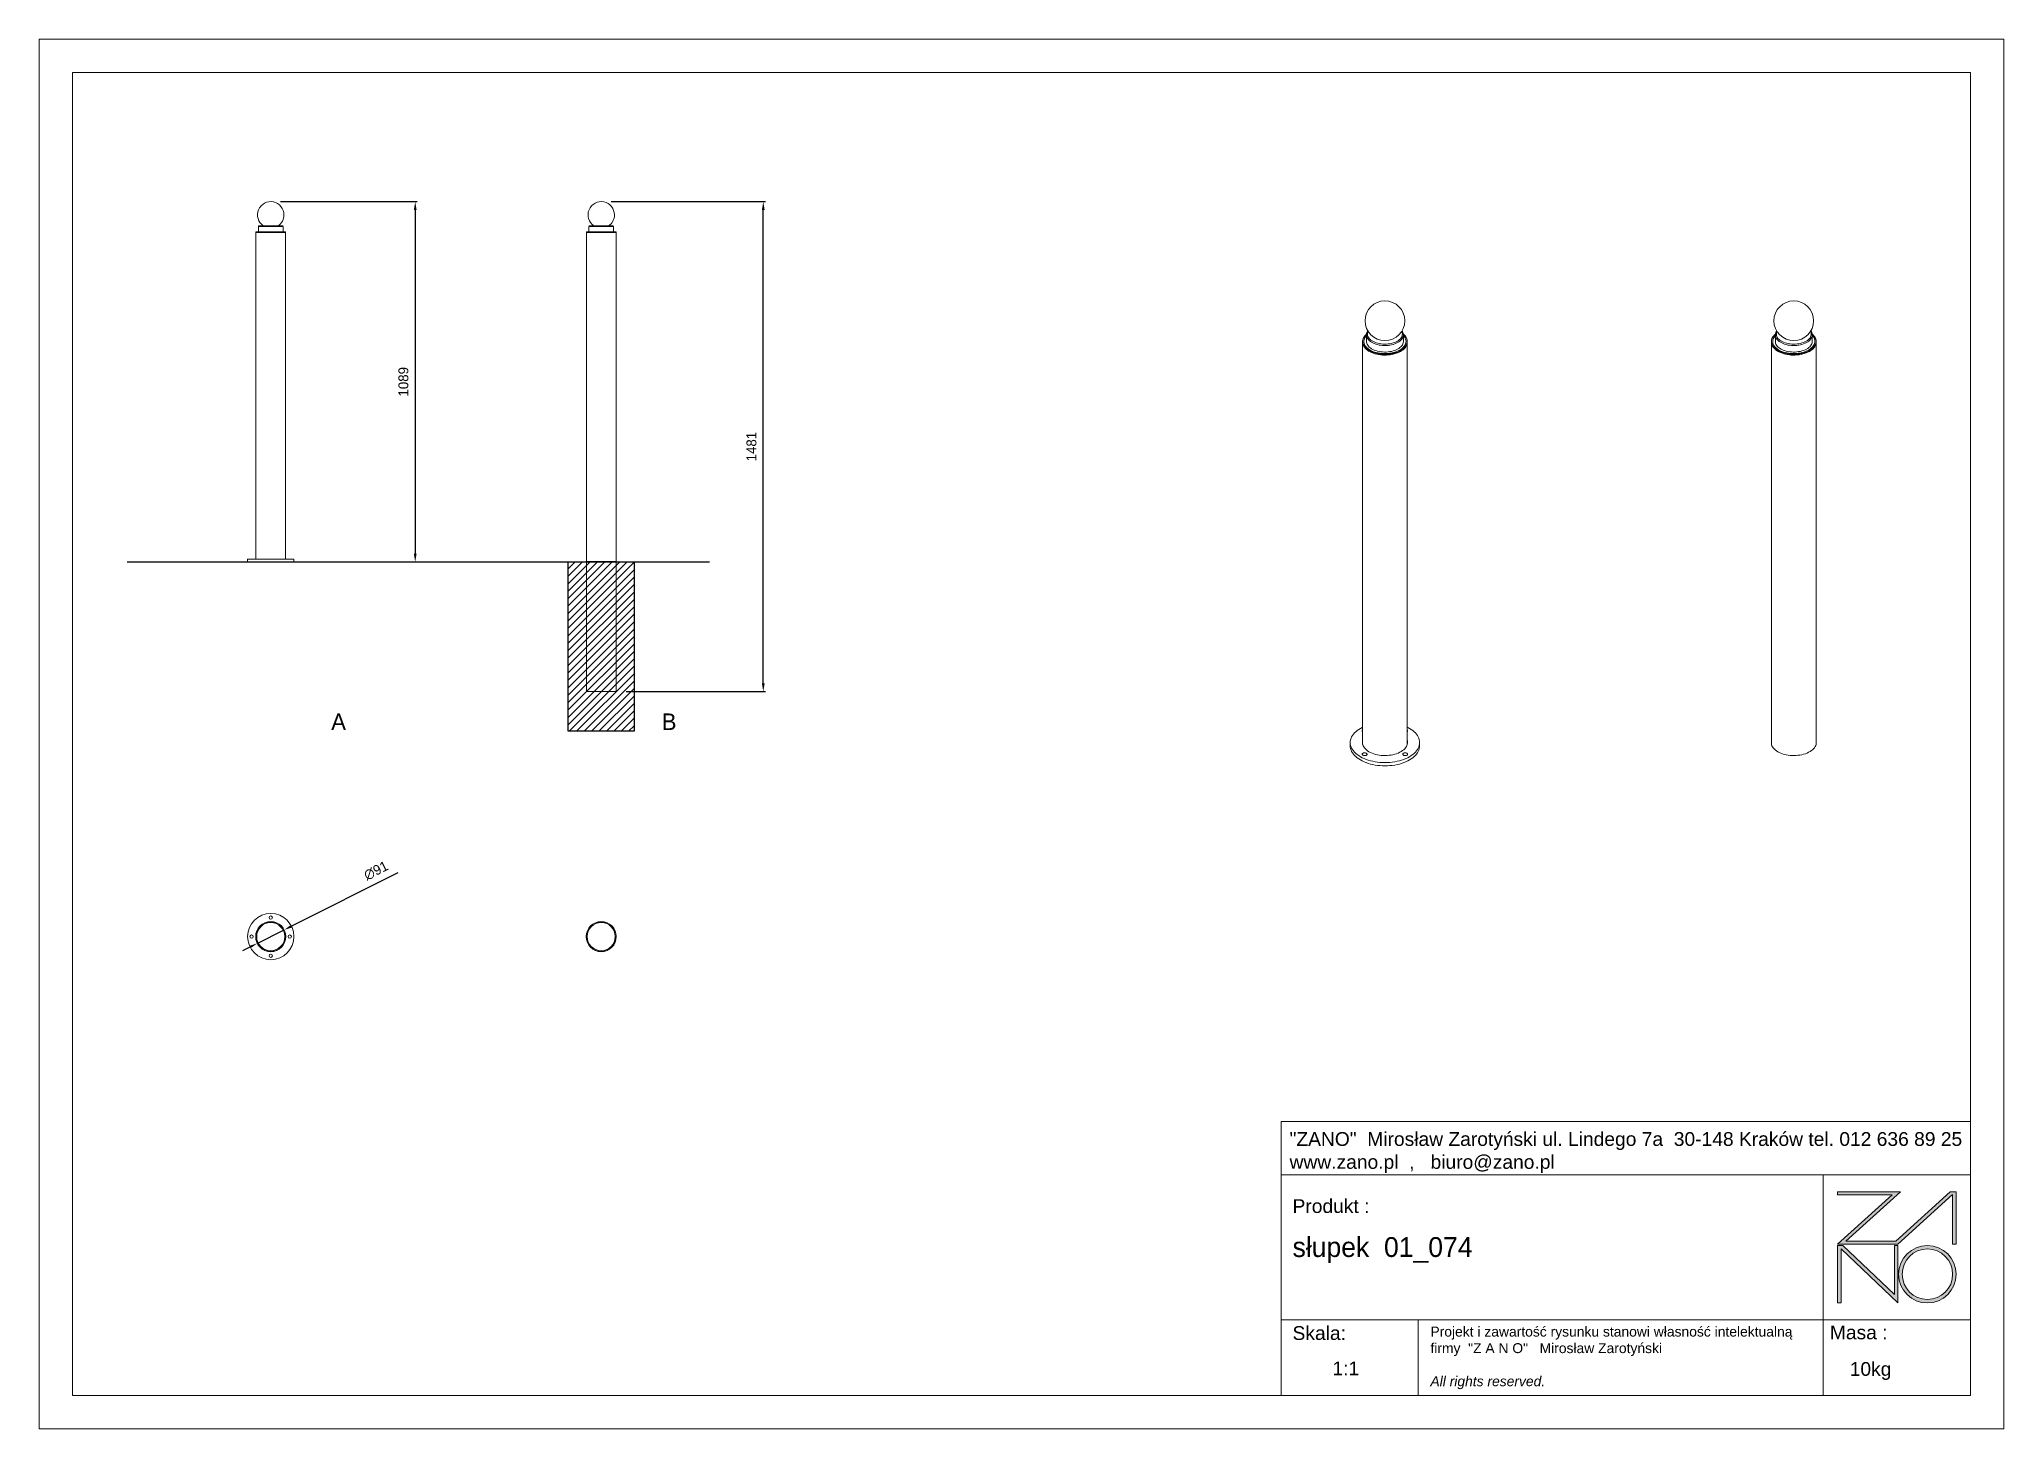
# Model space of a CAD drawing. Header units: millimetres. Extents: x -1233 to 4707, y -498 to 3702.
import ezdxf

# ---------------------------------------------------------------- set-up
doc = ezdxf.new("R2010")
doc.units = ezdxf.units.MM
doc.header["$PDSIZE"] = -1
doc.layers.add('tabelka', color=155, linetype='Continuous')
doc.layers.add('WYMIAR', color=96, linetype='Continuous')
doc.dimstyles.new('1-1', dxfattribs={"dimtxt": 30, "dimasz": 25, "dimexe": 6.25, "dimexo": 30, "dimgap": 20.625, "dimtad": 1, "dimdec": 1, "dimtxsty": 'Standard', "dimcen": 0, "dimclrd": 2, "dimclre": 2, "dimclrt": 2, "dimadec": 0, "dimazin": 0, "dimtfac": 1, "dimtdec": 1, "dimtmove": 0, "dimatfit": 3, "dimfxl": 0, "dimarcsym": 0})

# ---------------------------------------------------------------- blocks, each defined once
blk = doc.blocks.new('zano')
at = {"layer": 'Defpoints', "lineweight": 5}
for points in [[(6270.2, 3716.2), (6270.2, 3707.4), (6434.8, 3707.4), (6270.2, 3558.4), (6452.4, 3558.4), (6617.9, 3708.2), (6617.9, 3558.4), (6628.6, 3558.4), (6628.6, 3716.2), (6610.7, 3716.2), (6446.1, 3567.2), (6295.4, 3567.2), (6459.9, 3716.2), (6270.2, 3716.2), (6270.2, 3707.4)], [(6270.2, 3554.4), (6286.2, 3554.4), (6441.7, 3405.6), (6441.7, 3554.4), (6452.4, 3554.4), (6452.4, 3380.5), (6281, 3544.6), (6281, 3380.5), (6270.2, 3380.5)]]:
    blk.add_hatch(color=251, dxfattribs=at).paths.add_polyline_path(points)
h = blk.add_hatch(color=251, dxfattribs=at)
h.paths.add_polyline_path([(6454.7, 3467.4, 1), (6628.6, 3467.4, 1)])
h.paths.add_polyline_path([(6617.9, 3467.4, -1), (6465.4, 3467.4, -1)], flags=16)
at = {"layer": 'Defpoints', "color": 251, "lineweight": 5}
blk.add_lwpolyline([(6434.8, 3707.4), (6270.2, 3558.4), (6452.4, 3558.4), (6617.9, 3708.2), (6617.9, 3558.4), (6628.6, 3558.4), (6628.6, 3716.2), (6610.7, 3716.2), (6446.1, 3567.2), (6295.4, 3567.2), (6459.9, 3716.2), (6270.2, 3716.2), (6270.2, 3707.4), (6432.1, 3707.4)], dxfattribs=at)
for points in [[(6270.2, 3716.2), (6270.2, 3707.4), (6434.8, 3707.4), (6270.2, 3558.4), (6452.4, 3558.4), (6617.9, 3708.2), (6617.9, 3558.4), (6628.6, 3558.4), (6628.6, 3716.2), (6610.7, 3716.2), (6446.1, 3567.2), (6295.4, 3567.2), (6459.9, 3716.2), (6270.2, 3716.2), (6270.2, 3707.4)], [(6270.2, 3554.4), (6286.2, 3554.4), (6441.7, 3405.6), (6441.7, 3554.4), (6452.4, 3554.4), (6452.4, 3380.5), (6281, 3544.6), (6281, 3380.5), (6270.2, 3380.5)]]:
    blk.add_lwpolyline(points, close=True, dxfattribs=at)
for radius in [87, 76.3]:
    blk.add_circle((6541.7, 3467.4), radius, dxfattribs=at)
blk = doc.blocks.new('TABELA')
at = {"layer": 'tabelka', "lineweight": 5}
for p, q in [((4587.4, 3929.4), (6672.4, 3929.4)), ((4587.4, 3767.6), (4587.4, 3929.4)), ((4587.4, 3929.4), (6672.4, 3929.4)), ((6226.5, 3767.6), (6226.5, 3329)), ((4587.4, 3329), (6672.4, 3329)), ((5001.6, 3329), (5001.6, 3100.4)), ((6226.5, 3329), (6226.5, 3100.4))]:
    blk.add_line(p, q, dxfattribs=at)
blk.add_lwpolyline([(4587.4, 3767.6), (6672.4, 3767.6), (6672.4, 3100.4), (4587.4, 3100.4)], close=True, dxfattribs=at)
blk.add_blockref('zano', (0, 0))
at = {"layer": 'tabelka', "lineweight": 5, "attachment_point": 1}
for s, insert, char_height, width in [('{\\fArial|b0|i0|c238|p34;"ZANO"  Mirosław Zarotyński ul. Lindego 7a  30-148 Kraków tel. 012 636 89 25\\Pwww.zano.pl  ,   biuro@zano.pl}', (4613, 3896.9), 41.595, 2040.38), ('{\\fArial|b0|i0|c238|p34;Produkt : }', (4622, 3694.1), 41.595, 265.273), ('{\\fCentury Gothic|b0|i0|c238|p34;słupek  01_074 }', (4622, 3579.5), 60, 713.135), ('{\\fArial|b0|i0|c238|p34;Skala: }', (4622, 3310.3), 41.595, 191.675), ('{\\fArial|b0|i0|c238|p34;Masa :}', (6246.7, 3312.2), 41.595, 200.457), ('{\\fArial|b0|i0|c238|p34;1:1}', (4742.5, 3203.5), 41.595, 42.482), ('{\\fArial|b0|i0|c238|p34;10kg}', (6306.7, 3201.8), 41.595, 42.482)]:
    blk.add_mtext(s, dxfattribs=dict(at, insert=insert, char_height=char_height, width=width))
at = {"layer": 'tabelka', "color": 1, "lineweight": 5, "insert": (5038.9, 3308.9), "char_height": 30, "width": 1186.12, "attachment_point": 1}
blk.add_mtext('{\\fArial|b0|i0|c0|p34;Projekt i zawartość rysunku stanowi własność intelektualną firmy \\fArial|b0|i0|c238|p34; "Z A N O"   Mirosław Zarotyński\\fArial|b0|i1|c238|p34;\\P\\PAll rights reserved.}', dxfattribs=at)
blk = doc.blocks.new('*D6')
at = {"layer": 'Defpoints', "color": 0, "transparency": 16777216}
for p in [(-533.4, 3211.4), (-463.4, 2122.4), (-96.5, 2122.4)]:
    blk.add_point(p, dxfattribs=at)
at = {"layer": 'WYMIAR', "color": 2, "lineweight": -2, "transparency": 16777216}
for p, q in [((-503.4, 3211.4), (-90.2, 3211.4)), ((-96.5, 3186.4), (-96.5, 2147.4)), ((-433.4, 2122.4), (-90.2, 2122.4))]:
    blk.add_line(p, q, dxfattribs=at)
at = {"layer": 'WYMIAR', "color": 2, "transparency": 16777216}
for points in [[(-100.7, 3186.4), (-92.3, 3186.4), (-96.5, 3211.4)], [(-100.7, 2147.4), (-92.3, 2147.4), (-96.5, 2122.4)]]:
    blk.add_solid(points, dxfattribs=at)
at = {"layer": 'WYMIAR', "color": 2, "transparency": 16777216, "insert": (-132.1, 2666.9), "char_height": 30, "attachment_point": 5, "rotation": 90}
blk.add_mtext('1089', dxfattribs=at)
blk = doc.blocks.new('*D8')
at = {"layer": 'Defpoints', "color": 0, "transparency": 16777216}
for p in [(465.9, 3211.4), (955.9, 3211.4), (510.9, 1730.4)]:
    blk.add_point(p, dxfattribs=at)
at = {"layer": 'WYMIAR', "color": 2, "lineweight": -2, "transparency": 16777216}
for p, q in [((495.9, 3211.4), (962.2, 3211.4)), ((955.9, 1755.4), (955.9, 3186.4)), ((540.9, 1730.4), (962.2, 1730.4))]:
    blk.add_line(p, q, dxfattribs=at)
at = {"layer": 'WYMIAR', "color": 2, "transparency": 16777216}
for points in [[(951.8, 3186.4), (960.1, 3186.4), (955.9, 3211.4)], [(951.8, 1755.4), (960.1, 1755.4), (955.9, 1730.4)]]:
    blk.add_solid(points, dxfattribs=at)
at = {"layer": 'WYMIAR', "color": 2, "transparency": 16777216, "insert": (920.3, 2470.9), "char_height": 30, "attachment_point": 5, "rotation": 90}
blk.add_mtext('1481', dxfattribs=at)
blk = doc.blocks.new('*D9')
at = {"layer": 'Defpoints', "color": 0, "transparency": 16777216}
for p in [(-492.8, 1010.1), (-574.1, 969.3)]:
    blk.add_point(p, dxfattribs=at)
at = {"layer": 'WYMIAR', "color": 2, "lineweight": -2, "transparency": 16777216}
for p, q in [((-149.3, 1182.1), (-470.4, 1021.3)), ((-574.1, 969.3), (-492.8, 1010.1)), ((-596.5, 958.1), (-618.8, 946.9))]:
    blk.add_line(p, q, dxfattribs=at)
at = {"layer": 'WYMIAR', "color": 2, "transparency": 16777216}
for points in [[(-472.3, 1025), (-468.5, 1017.5), (-492.8, 1010.1)], [(-598.3, 961.8), (-594.6, 954.4), (-574.1, 969.3)]]:
    blk.add_solid(points, dxfattribs=at)
at = {"layer": 'WYMIAR', "color": 2, "transparency": 16777216, "insert": (-215, 1189), "char_height": 30, "attachment_point": 5, "rotation": 26.60359}
blk.add_mtext('∅91', dxfattribs=at)

msp = doc.modelspace()

# ---------------------------------------------------------------- hatches: boundary and pattern name
at = {"ltscale": 0.2}
h = msp.add_hatch(dxfattribs=at)
h.set_pattern_fill('ANSI31', color=256, scale=5, style=0)
h.set_pattern_definition([(45, (1149.118, 1178.011), (-11.22532, 11.22532), [])])
h.paths.add_polyline_path([(366.28, 2122.4), (565.58, 2122.4), (565.58, 1610.42), (366.28, 1610.42)])

# ---------------------------------------------------------------- linework, layer by layer
at = {"color": 7, "linetype": 'Continuous', "lineweight": 15}
for p, q in [((-578.44, 3120.4), (-578.44, 3118.4)), ((-578.44, 3120.4), (-578.44, 2130.4)), ((-578.44, 3120.4), (-488.44, 3120.4)), ((-578.44, 3120.4), (-533.44, 3120.4)), ((-578.44, 3118.4), (-488.44, 3118.4)), ((-570.59, 3136.4), (-570.59, 3120.4)), ((-496.29, 3136.4), (-570.59, 3136.4)), ((-568.59, 3138.4), (-498.29, 3138.4)), ((-533.44, 3120.4), (-488.44, 3120.4)), ((-496.29, 3120.4), (-496.29, 3136.4)), ((-488.44, 3118.4), (-488.44, 3120.4)), ((-488.44, 2130.4), (-488.44, 3120.4)), ((420.93, 3120.4), (420.93, 3118.4)), ((420.93, 3120.4), (420.93, 1730.4)), ((420.93, 3120.4), (510.93, 3120.4)), ((420.93, 3120.4), (465.93, 3120.4)), ((420.93, 3118.4), (510.93, 3118.4)), ((428.78, 3136.4), (428.78, 3120.4)), ((503.08, 3136.4), (428.78, 3136.4)), ((430.78, 3138.4), (501.08, 3138.4)), ((465.93, 3120.4), (510.93, 3120.4)), ((503.08, 3120.4), (503.08, 3136.4)), ((510.93, 3118.4), (510.93, 3120.4)), ((510.93, 1730.4), (510.93, 3120.4)), ((2779.96, 2808.58), (2779.96, 2788.98)), ((2779.96, 2808.39), (2779.96, 2808.58)), ((2891.41, 2788.98), (2891.41, 2808.58)), ((4016.2, 2808.58), (4016.2, 2788.98)), ((4016.2, 2808.39), (4016.2, 2808.58)), ((4127.65, 2788.98), (4127.65, 2808.58)), ((2768.19, 2788.98), (2768.19, 2786.53)), ((2768.19, 2788.98), (2768.19, 1570.59)), ((2903.19, 2786.53), (2903.19, 2788.98)), ((2903.19, 1570.59), (2903.19, 2788.98)), ((4004.43, 2788.98), (4004.43, 2786.53)), ((4004.43, 2788.98), (4004.43, 1570.59)), ((4139.43, 2786.53), (4139.43, 2788.98)), ((4139.43, 1570.59), (4139.43, 2788.98)), ((-603.44, 2130.4), (-603.44, 2122.4)), ((-603.44, 2130.4), (-533.44, 2130.4)), ((-603.44, 2122.4), (-533.44, 2122.4)), ((-533.44, 2130.4), (-463.44, 2130.4)), ((-533.44, 2122.4), (-463.44, 2122.4)), ((-463.44, 2122.4), (-463.44, 2130.4)), ((420.93, 1730.4), (510.93, 1730.4)), ((2730.69, 1576.42), (2730.69, 1566.62)), ((2768.19, 1572.44), (2767.97, 1571.52)), ((2903.41, 1571.52), (2903.19, 1572.44)), ((2940.69, 1566.62), (2940.69, 1576.42))]:
    msp.add_line(p, q, dxfattribs=at)
for p, q in [((-967.14, 2122.4), (793.36, 2122.4)), ((510.93, 2122.4), (420.93, 2122.4))]:
    msp.add_line(p, q)
at = {"color": 7, "linetype": 'Continuous', "lineweight": 15, "flags": 128}
for points in [[(2779.95, 2810.96), (2777.86, 2809.08), (2775.01, 2806.05), (2772.63, 2802.89), (2770.75, 2799.62), (2769.38, 2796.26), (2768.52, 2792.85), (2768.19, 2789.41), (2768.39, 2785.97), (2769.11, 2782.54), (2770.36, 2779.17), (2772.12, 2775.88), (2774.37, 2772.69), (2777.11, 2769.62), (2780.3, 2766.71), (2783.92, 2763.97), (2787.96, 2761.43)], [(2780.02, 2811.02), (2779.06, 2810.19), (2776.03, 2807.22), (2773.48, 2804.1), (2771.4, 2800.87), (2769.84, 2797.54), (2768.78, 2794.15), (2768.25, 2790.71), (2768.25, 2787.27), (2768.78, 2783.83), (2769.83, 2780.44), (2771.39, 2777.11), (2773.46, 2773.88), (2776.02, 2770.76), (2779.04, 2767.79), (2782.5, 2764.98), (2786.39, 2762.36), (2790.65, 2759.95), (2795.27, 2757.77), (2800.21, 2755.83), (2805.43, 2754.15), (2810.88, 2752.74), (2816.52, 2751.62), (2822.32, 2750.79), (2828.22, 2750.25), (2834.17, 2750.02), (2840.14, 2750.1), (2846.08, 2750.48), (2851.93, 2751.16), (2857.66, 2752.14), (2863.22, 2753.4), (2868.55, 2754.95), (2873.64, 2756.76), (2878.42, 2758.82), (2882.87, 2761.12), (2886.95, 2763.63), (2890.63, 2766.35), (2893.88, 2769.24), (2896.68, 2772.29), (2898.99, 2775.46), (2900.82, 2778.75), (2902.13, 2782.11), (2902.92, 2785.53), (2903.19, 2788.97), (2902.92, 2792.41), (2902.13, 2795.83), (2900.83, 2799.19), (2899.01, 2802.48), (2896.69, 2805.66), (2893.9, 2808.7), (2891.44, 2810.94)], [(2779.96, 2806.86), (2779.42, 2806.28), (2776.93, 2803.26), (2774.92, 2800.11), (2773.42, 2796.88), (2772.44, 2793.58), (2771.97, 2790.24), (2772.04, 2786.89), (2772.63, 2783.55), (2773.75, 2780.27), (2775.38, 2777.05), (2777.51, 2773.93), (2780.12, 2770.94), (2783.19, 2768.1), (2786.7, 2765.43), (2790.61, 2762.96)], [(2891.41, 2808.5), (2891.39, 2807.68), (2890.97, 2804.53), (2890.01, 2801.42), (2888.54, 2798.38), (2886.55, 2795.44), (2884.08, 2792.63), (2881.14, 2789.97), (2877.76, 2787.48), (2873.97, 2785.2), (2869.82, 2783.15), (2865.34, 2781.34), (2860.57, 2779.79), (2855.57, 2778.53), (2850.37, 2777.55), (2845.03, 2776.86), (2839.6, 2776.49), (2834.13, 2776.42), (2828.68, 2776.66), (2823.29, 2777.21), (2818.03, 2778.07), (2812.93, 2779.21), (2808.06, 2780.64), (2803.45, 2782.34), (2799.15, 2784.29), (2795.2, 2786.47), (2791.64, 2788.87), (2788.51, 2791.46), (2785.83, 2794.21), (2783.63, 2797.1), (2781.93, 2800.1), (2780.75, 2803.18), (2780.1, 2806.32), (2779.96, 2808.39)], [(2784.98, 2819.37), (2784.85, 2819.1), (2783.7, 2816.09), (2783.08, 2813.03), (2783, 2809.95), (2783.45, 2806.88), (2784.45, 2803.85), (2785.97, 2800.89), (2788, 2798.04), (2790.52, 2795.32), (2793.51, 2792.77), (2796.92, 2790.4), (2800.74, 2788.24), (2804.91, 2786.31), (2809.4, 2784.64), (2814.16, 2783.24), (2819.14, 2782.13), (2824.29, 2781.31), (2829.55, 2780.8), (2834.88, 2780.59), (2840.22, 2780.7), (2845.51, 2781.12), (2850.7, 2781.85), (2855.74, 2782.88), (2860.57, 2784.19), (2865.14, 2785.78), (2869.41, 2787.63), (2873.34, 2789.72), (2876.88, 2792.03), (2880, 2794.53), (2882.66, 2797.21), (2884.84, 2800.02), (2886.52, 2802.95), (2887.67, 2805.96), (2888.3, 2809.02), (2888.38, 2812.1), (2887.92, 2815.18), (2886.92, 2818.21), (2886.39, 2819.37)], [(2787.96, 2761.43), (2792.36, 2759.1), (2797.11, 2757.01), (2802.15, 2755.16), (2807.46, 2753.58), (2812.99, 2752.28), (2818.7, 2751.27), (2824.54, 2750.55), (2830.46, 2750.13), (2836.43, 2750.02), (2842.4, 2750.21), (2848.31, 2750.7), (2854.12, 2751.49), (2859.78, 2752.58), (2865.26, 2753.95), (2870.51, 2755.6), (2875.48, 2757.51), (2880.15, 2759.66), (2884.46, 2762.04), (2888.39, 2764.64), (2891.91, 2767.42), (2894.99, 2770.37), (2897.61, 2773.47), (2899.74, 2776.69), (2901.37, 2780.01), (2902.49, 2783.4), (2903.08, 2786.83), (2903.15, 2790.27), (2902.69, 2793.71), (2901.7, 2797.11), (2900.2, 2800.45), (2898.19, 2803.69), (2895.69, 2806.82), (2892.73, 2809.82), (2891.38, 2811)], [(2790.61, 2762.96), (2794.89, 2760.7), (2799.52, 2758.67), (2804.44, 2756.9), (2809.62, 2755.39), (2815.02, 2754.16), (2820.59, 2753.22), (2826.29, 2752.58), (2832.06, 2752.24), (2837.86, 2752.2), (2843.65, 2752.47), (2849.37, 2753.04), (2854.97, 2753.9), (2860.42, 2755.06), (2865.66, 2756.5), (2870.65, 2758.21), (2875.35, 2760.17), (2879.73, 2762.37), (2883.74, 2764.79), (2887.35, 2767.42), (2890.53, 2770.22), (2893.26, 2773.17), (2895.51, 2776.26), (2897.26, 2779.46), (2898.51, 2782.73), (2899.23, 2786.05), (2899.43, 2789.4), (2899.1, 2792.74), (2898.25, 2796.06), (2896.87, 2799.31), (2894.99, 2802.48), (2892.62, 2805.54), (2891.41, 2806.86)], [(4016.19, 2810.96), (4014.1, 2809.08), (4011.25, 2806.05), (4008.87, 2802.89), (4006.99, 2799.62), (4005.62, 2796.26), (4004.76, 2792.85), (4004.43, 2789.41), (4004.63, 2785.97), (4005.35, 2782.54), (4006.6, 2779.17), (4008.36, 2775.88), (4010.61, 2772.69), (4013.34, 2769.62), (4016.54, 2766.71), (4020.16, 2763.97), (4024.2, 2761.43)], [(4016.26, 2811.02), (4015.3, 2810.19), (4012.27, 2807.22), (4009.71, 2804.1), (4007.64, 2800.87), (4006.07, 2797.54), (4005.02, 2794.15), (4004.49, 2790.71), (4004.49, 2787.27), (4005.02, 2783.83), (4006.07, 2780.44), (4007.63, 2777.11), (4009.7, 2773.88), (4012.26, 2770.76), (4015.28, 2767.79), (4018.74, 2764.98), (4022.63, 2762.36), (4026.89, 2759.95), (4031.51, 2757.77), (4036.45, 2755.83), (4041.66, 2754.15), (4047.12, 2752.74), (4052.76, 2751.62), (4058.56, 2750.79), (4064.46, 2750.25), (4070.41, 2750.02), (4076.38, 2750.1), (4082.32, 2750.48), (4088.17, 2751.16), (4093.9, 2752.14), (4099.45, 2753.4), (4104.79, 2754.95), (4109.88, 2756.76), (4114.66, 2758.82), (4119.11, 2761.12), (4123.19, 2763.63), (4126.87, 2766.35), (4130.12, 2769.24), (4132.92, 2772.29), (4135.23, 2775.46), (4137.06, 2778.75), (4138.37, 2782.11), (4139.16, 2785.53), (4139.43, 2788.97), (4139.16, 2792.41), (4138.37, 2795.83), (4137.06, 2799.19), (4135.25, 2802.48), (4132.93, 2805.66), (4130.14, 2808.7), (4127.68, 2810.94)], [(4016.2, 2806.86), (4015.66, 2806.28), (4013.17, 2803.26), (4011.16, 2800.11), (4009.66, 2796.88), (4008.67, 2793.58), (4008.21, 2790.24), (4008.28, 2786.89), (4008.87, 2783.55), (4009.99, 2780.27), (4011.62, 2777.05), (4013.75, 2773.93), (4016.36, 2770.94), (4019.43, 2768.1), (4022.93, 2765.43), (4026.85, 2762.96)], [(4127.65, 2808.5), (4127.63, 2807.68), (4127.21, 2804.53), (4126.25, 2801.42), (4124.78, 2798.38), (4122.79, 2795.44), (4120.32, 2792.63), (4117.38, 2789.97), (4114, 2787.48), (4110.21, 2785.2), (4106.06, 2783.15), (4101.58, 2781.34), (4096.81, 2779.79), (4091.8, 2778.53), (4086.61, 2777.55), (4081.27, 2776.86), (4075.84, 2776.49), (4070.37, 2776.42), (4064.92, 2776.66), (4059.53, 2777.21), (4054.27, 2778.07), (4049.17, 2779.21), (4044.3, 2780.64), (4039.69, 2782.34), (4035.39, 2784.29), (4031.44, 2786.47), (4027.88, 2788.87), (4024.75, 2791.46), (4022.07, 2794.21), (4019.87, 2797.1), (4018.17, 2800.1), (4016.99, 2803.18), (4016.34, 2806.32), (4016.2, 2808.39)], [(4021.22, 2819.37), (4021.09, 2819.1), (4019.94, 2816.09), (4019.32, 2813.03), (4019.23, 2809.95), (4019.69, 2806.88), (4020.69, 2803.85), (4022.21, 2800.89), (4024.24, 2798.04), (4026.76, 2795.32), (4029.75, 2792.77), (4033.16, 2790.4), (4036.98, 2788.24), (4041.15, 2786.31), (4045.64, 2784.64), (4050.4, 2783.24), (4055.38, 2782.13), (4060.53, 2781.31), (4065.79, 2780.8), (4071.12, 2780.59), (4076.46, 2780.7), (4081.75, 2781.12), (4086.94, 2781.85), (4091.98, 2782.88), (4096.81, 2784.19), (4101.38, 2785.78), (4105.65, 2787.63), (4109.58, 2789.72), (4113.12, 2792.03), (4116.24, 2794.53), (4118.9, 2797.21), (4121.08, 2800.02), (4122.76, 2802.95), (4123.91, 2805.96), (4124.53, 2809.02), (4124.62, 2812.1), (4124.16, 2815.18), (4123.16, 2818.21), (4122.63, 2819.37)], [(4024.2, 2761.43), (4028.6, 2759.1), (4033.34, 2757.01), (4038.39, 2755.16), (4043.7, 2753.58), (4049.23, 2752.28), (4054.94, 2751.27), (4060.78, 2750.55), (4066.7, 2750.13), (4072.67, 2750.02), (4078.63, 2750.21), (4084.54, 2750.7), (4090.36, 2751.49), (4096.02, 2752.58), (4101.5, 2753.95), (4106.75, 2755.6), (4111.72, 2757.51), (4116.38, 2759.66), (4120.7, 2762.04), (4124.63, 2764.64), (4128.15, 2767.42), (4131.23, 2770.37), (4133.85, 2773.47), (4135.98, 2776.69), (4137.61, 2780.01), (4138.73, 2783.4), (4139.32, 2786.83), (4139.39, 2790.27), (4138.93, 2793.71), (4137.94, 2797.11), (4136.44, 2800.45), (4134.43, 2803.69), (4131.93, 2806.82), (4128.97, 2809.82), (4127.62, 2811)], [(4026.85, 2762.96), (4031.13, 2760.7), (4035.76, 2758.67), (4040.68, 2756.9), (4045.86, 2755.39), (4051.26, 2754.16), (4056.83, 2753.22), (4062.53, 2752.58), (4068.3, 2752.24), (4074.1, 2752.2), (4079.89, 2752.47), (4085.6, 2753.04), (4091.21, 2753.9), (4096.66, 2755.06), (4101.9, 2756.5), (4106.89, 2758.21), (4111.59, 2760.17), (4115.97, 2762.37), (4119.97, 2764.79), (4123.59, 2767.42), (4126.77, 2770.22), (4129.5, 2773.17), (4131.75, 2776.26), (4133.5, 2779.46), (4134.75, 2782.73), (4135.47, 2786.05), (4135.67, 2789.4), (4135.34, 2792.74), (4134.49, 2796.06), (4133.11, 2799.31), (4131.23, 2802.48), (4128.86, 2805.54), (4127.65, 2806.86)], [(2768.19, 2786.53), (2768.25, 2784.82), (2768.78, 2781.38), (2769.83, 2777.99), (2771.39, 2774.66), (2773.46, 2771.43), (2776.02, 2768.31), (2779.04, 2765.34), (2782.5, 2762.53), (2786.39, 2759.91), (2790.65, 2757.5), (2795.27, 2755.32), (2800.21, 2753.38), (2805.43, 2751.7), (2810.88, 2750.29), (2816.52, 2749.17), (2822.32, 2748.34), (2828.22, 2747.8), (2834.17, 2747.57), (2840.14, 2747.65), (2846.08, 2748.03), (2851.93, 2748.71), (2857.66, 2749.69), (2863.22, 2750.95), (2868.55, 2752.5), (2873.64, 2754.31), (2878.42, 2756.37), (2882.87, 2758.67), (2886.95, 2761.18), (2890.63, 2763.9), (2893.88, 2766.79), (2896.68, 2769.84), (2898.99, 2773.01), (2900.82, 2776.3), (2902.13, 2779.66), (2902.92, 2783.08), (2903.19, 2786.52), (2903.19, 2786.53)], [(2779.96, 2788.98), (2780.1, 2786.72), (2780.75, 2783.59), (2781.93, 2780.51), (2783.63, 2777.5), (2785.83, 2774.61), (2788.51, 2771.86), (2791.64, 2769.27), (2795.2, 2766.88), (2799.15, 2764.69), (2803.45, 2762.74), (2808.06, 2761.04), (2812.93, 2759.62), (2818.03, 2758.47), (2823.29, 2757.62), (2828.68, 2757.07), (2834.13, 2756.82), (2839.6, 2756.89), (2845.03, 2757.27), (2850.37, 2757.95), (2855.57, 2758.93), (2860.57, 2760.2), (2865.34, 2761.74), (2869.82, 2763.55), (2873.97, 2765.61), (2877.76, 2767.89), (2881.14, 2770.37), (2884.08, 2773.03), (2886.55, 2775.84), (2888.54, 2778.79), (2890.01, 2781.83), (2890.97, 2784.93), (2891.39, 2788.08), (2891.41, 2788.98)], [(4004.43, 2786.53), (4004.49, 2784.82), (4005.02, 2781.38), (4006.07, 2777.99), (4007.63, 2774.66), (4009.7, 2771.43), (4012.26, 2768.31), (4015.28, 2765.34), (4018.74, 2762.53), (4022.63, 2759.91), (4026.89, 2757.5), (4031.51, 2755.32), (4036.45, 2753.38), (4041.66, 2751.7), (4047.12, 2750.29), (4052.76, 2749.17), (4058.56, 2748.34), (4064.46, 2747.8), (4070.41, 2747.57), (4076.38, 2747.65), (4082.32, 2748.03), (4088.17, 2748.71), (4093.9, 2749.69), (4099.45, 2750.95), (4104.79, 2752.5), (4109.88, 2754.31), (4114.66, 2756.37), (4119.11, 2758.67), (4123.19, 2761.18), (4126.87, 2763.9), (4130.12, 2766.79), (4132.92, 2769.84), (4135.23, 2773.01), (4137.06, 2776.3), (4138.37, 2779.66), (4139.16, 2783.08), (4139.43, 2786.52), (4139.43, 2786.53)], [(4016.2, 2788.98), (4016.34, 2786.72), (4016.99, 2783.59), (4018.17, 2780.51), (4019.87, 2777.5), (4022.07, 2774.61), (4024.75, 2771.86), (4027.88, 2769.27), (4031.44, 2766.88), (4035.39, 2764.69), (4039.69, 2762.74), (4044.3, 2761.04), (4049.17, 2759.62), (4054.27, 2758.47), (4059.53, 2757.62), (4064.92, 2757.07), (4070.37, 2756.82), (4075.84, 2756.89), (4081.27, 2757.27), (4086.61, 2757.95), (4091.8, 2758.93), (4096.81, 2760.2), (4101.58, 2761.74), (4106.06, 2763.55), (4110.21, 2765.61), (4114, 2767.89), (4117.38, 2770.37), (4120.32, 2773.03), (4122.79, 2775.84), (4124.78, 2778.79), (4126.25, 2781.83), (4127.21, 2784.93), (4127.63, 2788.08), (4127.65, 2788.98)], [(2768.19, 1622.85), (2766.93, 1622.23), (2761.44, 1619.28), (2756.33, 1616.11), (2751.63, 1612.74), (2747.35, 1609.19), (2743.53, 1605.47), (2740.17, 1601.6), (2737.31, 1597.6), (2734.94, 1593.49), (2733.09, 1589.3), (2731.75, 1585.04), (2730.95, 1580.74), (2730.69, 1576.42), (2730.95, 1572.09), (2731.75, 1567.79), (2733.09, 1563.53), (2734.94, 1559.34), (2737.31, 1555.23), (2740.17, 1551.24), (2743.53, 1547.37), (2747.35, 1543.65), (2751.63, 1540.09), (2756.33, 1536.72), (2761.44, 1533.56)], [(2761.44, 1533.56), (2766.93, 1530.61), (2772.76, 1527.89), (2778.92, 1525.42), (2785.37, 1523.22), (2792.07, 1521.28), (2798.99, 1519.62), (2806.1, 1518.26), (2813.37, 1517.19), (2820.74, 1516.42), (2828.2, 1515.96), (2835.69, 1515.8), (2843.18, 1515.96), (2850.63, 1516.42), (2858.01, 1517.19), (2865.27, 1518.26), (2872.38, 1519.62), (2879.3, 1521.28), (2886.01, 1523.22), (2892.45, 1525.42), (2898.61, 1527.89), (2904.45, 1530.61), (2909.93, 1533.56), (2915.04, 1536.72), (2919.74, 1540.09), (2924.02, 1543.65), (2927.84, 1547.37), (2931.2, 1551.24), (2934.07, 1555.23), (2936.43, 1559.34), (2938.29, 1563.53), (2939.62, 1567.79), (2940.42, 1572.09), (2940.69, 1576.42), (2940.42, 1580.74), (2939.62, 1585.04), (2938.29, 1589.3), (2936.43, 1593.49), (2934.07, 1597.6), (2931.2, 1601.6), (2927.84, 1605.47), (2924.02, 1609.19), (2919.74, 1612.74), (2915.04, 1616.11), (2909.93, 1619.28), (2904.45, 1622.23), (2903.19, 1622.85)], [(2768.19, 1614.17), (2768.16, 1614.15), (2767.28, 1613.09), (2766.94, 1611.93), (2767.15, 1610.75), (2767.9, 1609.66), (2768.19, 1609.38)], [(2730.69, 1566.62), (2730.95, 1562.29), (2731.75, 1557.99), (2733.09, 1553.73), (2734.94, 1549.54), (2737.31, 1545.44), (2740.17, 1541.44), (2743.53, 1537.57), (2747.35, 1533.85), (2751.63, 1530.29), (2756.33, 1526.92), (2761.44, 1523.76)], [(2761.44, 1523.76), (2766.93, 1520.81), (2772.76, 1518.09), (2778.92, 1515.63), (2785.37, 1513.42), (2792.07, 1511.48), (2798.99, 1509.83), (2806.1, 1508.46), (2813.37, 1507.39), (2820.74, 1506.62), (2828.2, 1506.16), (2835.69, 1506), (2843.18, 1506.16), (2850.63, 1506.62), (2858.01, 1507.39), (2865.27, 1508.46), (2872.38, 1509.83), (2879.3, 1511.48), (2886.01, 1513.42), (2892.45, 1515.63), (2898.61, 1518.09), (2904.45, 1520.81), (2909.93, 1523.76), (2915.04, 1526.92), (2919.74, 1530.29), (2924.02, 1533.85), (2927.84, 1537.57), (2931.2, 1541.44), (2934.07, 1545.44), (2936.43, 1549.54), (2938.29, 1553.73), (2939.62, 1557.99), (2940.42, 1562.29), (2940.69, 1566.62)], [(2769.13, 1537.99), (2770.76, 1537.28), (2772.66, 1536.85), (2774.69, 1536.73), (2776.7, 1536.93), (2778.55, 1537.44), (2780.09, 1538.21), (2781.21, 1539.2), (2781.82, 1540.32), (2781.89, 1541.5), (2781.41, 1542.64), (2780.41, 1543.67), (2778.96, 1544.51), (2777.18, 1545.08), (2775.2, 1545.36), (2773.16, 1545.32), (2771.21, 1544.97), (2769.5, 1544.32), (2768.16, 1543.43), (2767.28, 1542.37), (2766.94, 1541.2), (2767.15, 1540.03), (2767.9, 1538.93), (2769.13, 1537.99)], [(2768.19, 1582.24), (2767.77, 1580.33), (2767.44, 1576.85), (2767.64, 1573.37), (2768.37, 1569.91), (2769.63, 1566.5), (2771.41, 1563.17), (2773.69, 1559.94), (2776.45, 1556.84), (2779.68, 1553.9), (2783.35, 1551.13), (2787.43, 1548.56)], [(2787.43, 1548.56), (2791.88, 1546.2), (2796.68, 1544.09), (2801.78, 1542.22), (2807.15, 1540.63), (2812.74, 1539.31), (2818.51, 1538.29), (2824.41, 1537.56), (2830.41, 1537.14), (2836.44, 1537.02), (2842.47, 1537.21), (2848.45, 1537.71), (2854.32, 1538.51), (2860.05, 1539.61), (2865.59, 1541), (2870.9, 1542.66), (2875.92, 1544.59), (2880.64, 1546.77), (2885, 1549.18), (2888.98, 1551.8), (2892.54, 1554.62), (2895.65, 1557.6), (2898.3, 1560.74), (2900.45, 1563.99), (2902.1, 1567.35), (2903.23, 1570.77), (2903.83, 1574.24), (2903.9, 1577.72), (2903.43, 1581.2), (2903.19, 1582.24)], [(2891.64, 1537.99), (2893.26, 1537.28), (2895.16, 1536.85), (2897.2, 1536.73), (2899.21, 1536.93), (2901.05, 1537.44), (2902.59, 1538.21), (2903.71, 1539.2), (2904.33, 1540.32), (2904.4, 1541.5), (2903.92, 1542.64), (2902.92, 1543.67), (2901.47, 1544.51), (2899.69, 1545.08), (2897.71, 1545.36), (2895.67, 1545.32), (2893.72, 1544.97), (2892.01, 1544.32), (2890.67, 1543.43), (2889.79, 1542.37), (2889.44, 1541.2), (2889.65, 1540.03), (2890.4, 1538.93), (2891.64, 1537.99)], [(4004.43, 1570.79), (4004.61, 1569.91), (4005.87, 1566.5), (4007.65, 1563.17), (4009.93, 1559.94), (4012.69, 1556.84), (4015.92, 1553.9), (4019.59, 1551.13), (4023.66, 1548.56)], [(4023.66, 1548.56), (4028.12, 1546.2), (4032.92, 1544.09), (4038.02, 1542.22), (4043.39, 1540.63), (4048.98, 1539.31), (4054.75, 1538.29), (4060.65, 1537.56), (4066.65, 1537.14), (4072.68, 1537.02), (4078.71, 1537.21), (4084.68, 1537.71), (4090.56, 1538.51), (4096.29, 1539.61), (4101.83, 1541), (4107.13, 1542.66), (4112.16, 1544.59), (4116.88, 1546.77), (4121.24, 1549.18), (4125.22, 1551.8), (4128.78, 1554.62), (4131.89, 1557.6), (4134.54, 1560.74), (4136.69, 1563.99), (4138.34, 1567.35), (4139.43, 1570.63)]]:
    msp.add_lwpolyline(points, dxfattribs=at)
msp.add_lwpolyline([(366.28, 2122.4), (565.58, 2122.4), (565.58, 1610.42), (366.28, 1610.42)], close=True)
at = {"color": 7, "linetype": 'Continuous', "lineweight": 15}
for centre, radius in [((2835.69, 2851.45), 60), ((4071.93, 2851.45), 60), ((-533.44, 989.69), 70), ((-533.44, 989.69), 45.5), ((-533.44, 989.69), 45), ((-533.44, 989.69), 42.5), ((-533.44, 1047.44), 5), ((465.93, 989.69), 45.5), ((465.93, 989.69), 45), ((465.93, 989.69), 42.5), ((-591.19, 989.69), 5), ((-475.69, 989.69), 5), ((-533.44, 931.94), 5)]:
    msp.add_circle(centre, radius, dxfattribs=at)
for centre, radius, start, end in [((-533.44, 3171.4), 40, 0, 235.588491), ((465.93, 3171.4), 40, 0, 235.588491), ((-533.44, 3171.4), 40, 304.411509, 0), ((465.93, 3171.4), 40, 304.411509, 0), ((-568.59, 3136.4), 2, 90, 180), ((-498.29, 3136.4), 2, 0, 90), ((430.78, 3136.4), 2, 90, 180), ((501.08, 3136.4), 2, 0, 90), ((2901.38, 1611.78), 3, 307.027578, 52.972422)]:
    msp.add_arc(centre, radius, start, end, dxfattribs=at)
for points, knots in [([(2784.11, 2821.27), (2783.88, 2820.96), (2782.96, 2819.68), (2781.79, 2817.32), (2780.66, 2814.22), (2780.04, 2811.22), (2780.01, 2809.27), (2779.99, 2808.37)], [0, 0, 0, 0, 0.0797927, 0.3223155, 0.5620083, 0.7987322, 1, 1, 1, 1]), ([(2891.35, 2808.49), (2891.37, 2808.87), (2891.43, 2810.3), (2891.04, 2812.76), (2890.19, 2815.82), (2888.96, 2818.67), (2887.83, 2820.44), (2887.3, 2821.25)], [0, 0, 0, 0, 0.0872433, 0.3230731, 0.5590221, 0.796443, 1, 1, 1, 1]), ([(4020.35, 2821.27), (4020.12, 2820.96), (4019.2, 2819.68), (4018.03, 2817.32), (4016.9, 2814.22), (4016.27, 2811.22), (4016.25, 2809.27), (4016.23, 2808.37)], [0, 0, 0, 0, 0.0797927, 0.3223155, 0.5620083, 0.7987322, 1, 1, 1, 1]), ([(4127.59, 2808.49), (4127.61, 2808.87), (4127.67, 2810.3), (4127.28, 2812.76), (4126.43, 2815.82), (4125.2, 2818.67), (4124.07, 2820.44), (4123.54, 2821.25)], [0, 0, 0, 0, 0.0872433, 0.3230731, 0.5590221, 0.796443, 1, 1, 1, 1])]:
    msp.add_open_spline(points, degree=3, knots=knots, dxfattribs=at)
at = {"layer": 'tabelka', "lineweight": 5}
for points in [[(-1233.25, 3702.18), (4706.75, 3702.18), (4706.75, -497.82), (-1233.25, -497.82)], [(-1133.25, 3602.18), (4606.75, 3602.18), (4606.75, -397.82), (-1133.25, -397.82)]]:
    msp.add_lwpolyline(points, close=True, dxfattribs=at)

# ---------------------------------------------------------------- block references
msp.add_blockref('TABELA', (-2065.63, -3498.22))

# ---------------------------------------------------------------- texts
at = {"char_height": 50, "attachment_point": 1}
for s, insert in [('A', (-350.51, 1664.28)), ('B', (648.86, 1664.28))]:
    msp.add_mtext_dynamic_manual_height_columns(s, width=435.0554, gutter_width=12.5, heights=[0], dxfattribs=dict(at, insert=insert))

# ---------------------------------------------------------------- dimensions: what is measured, and where the dimension line sits
at = {"layer": 'WYMIAR'}
for base, p1, p2, picture, middle in [((-96.49, 2122.4), (-533.44, 3211.4), (-463.44, 2122.4), '*D6', (-132.12, 2666.9)), ((955.93, 3211.4), (510.93, 1730.4), (465.93, 3211.4), '*D8', (920.3, 2470.9))]:
    dim = msp.add_linear_dim(base=base, p1=p1, p2=p2, angle=90, dimstyle='1-1', dxfattribs=at)
    dim.commit()
    dim.dimension.update_dxf_attribs({"geometry": picture, "text_midpoint": middle})
dim = msp.add_diameter_dim_2p(p1=(-574.12, 969.31), p2=(-492.75, 1010.06), dimstyle='1-1', dxfattribs=at)
dim.commit()
dim.dimension.update_dxf_attribs({"geometry": '*D9', "text_midpoint": (-199.08, 1157.15), "dimtype": 163})

doc.saveas('drawing.dxf')
